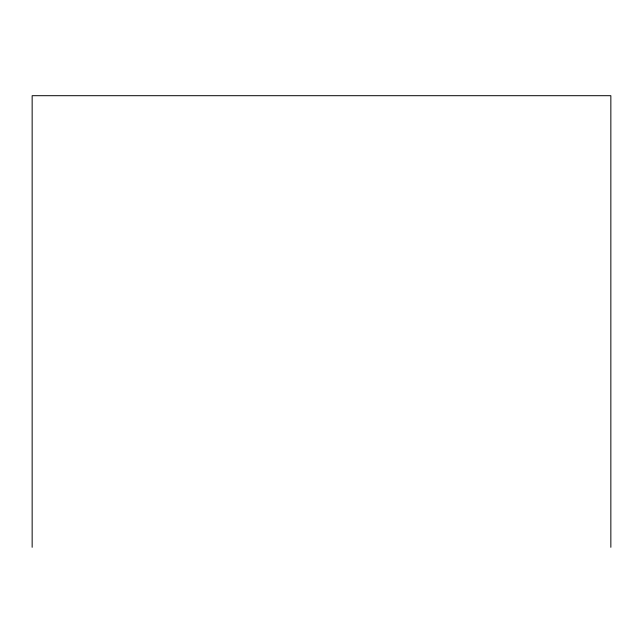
<?xml version="1.0" encoding="UTF-8"?>
<svg xmlns="http://www.w3.org/2000/svg" width="643" height="643" viewBox="0 0 643 643"><rect width="100%" height="100%" fill="white"/><g stroke="black" fill="none" stroke-linecap="round" stroke-linejoin="round"><path stroke-width="0.96" d="M610.85 547.306L610.85 95.694L32.15 95.694L32.15 547.306"/></g></svg>
